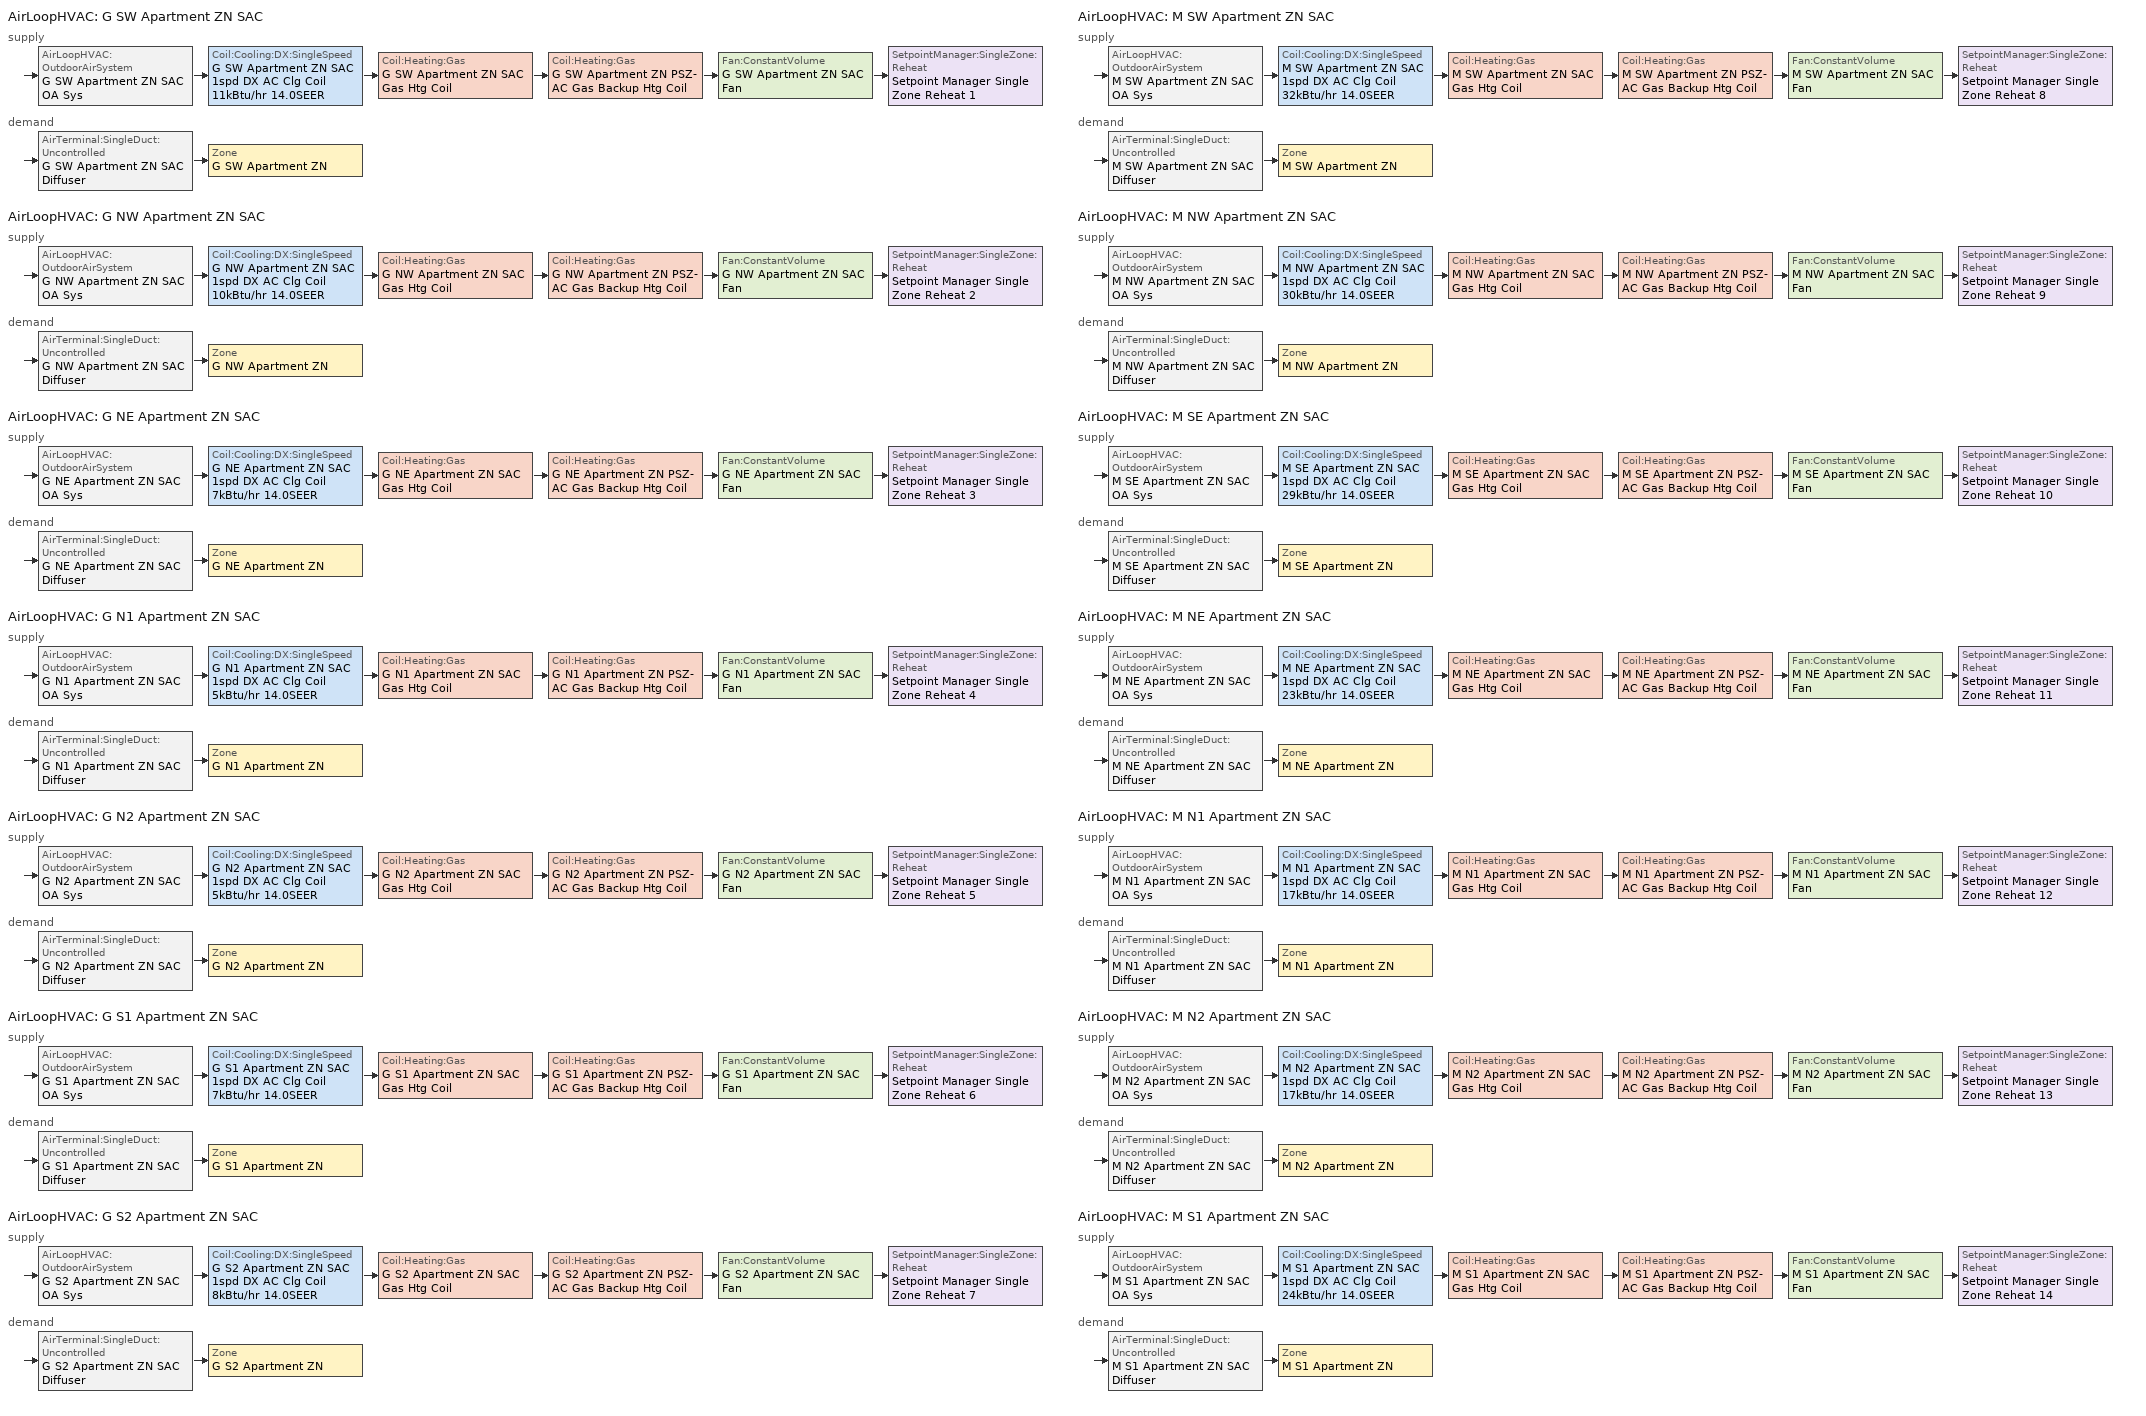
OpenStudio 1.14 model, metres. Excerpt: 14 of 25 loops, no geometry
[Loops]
AirLoopHVAC 'G SW Apartment ZN SAC'
 supply: AirLoopHVAC:OutdoorAirSystem 'G SW Apartment ZN SAC OA Sys' > Coil:Cooling:DX:SingleSpeed 'G SW Apartment ZN SAC 1spd DX AC Clg Coil 11kBtu/hr 14.0SEER' > Coil:Heating:Gas 'G SW Apartment ZN SAC Gas Htg Coil' > Coil:Heating:Gas 'G SW Apartment ZN PSZ-AC Gas Backup Htg Coil' > Fan:ConstantVolume 'G SW Apartment ZN SAC Fan' > SetpointManager:SingleZone:Reheat 'Setpoint Manager Single Zone Reheat 1'
 demand: AirTerminal:SingleDuct:Uncontrolled 'G SW Apartment ZN SAC Diffuser' > Zone 'G SW Apartment ZN'
AirLoopHVAC 'G NW Apartment ZN SAC'
 supply: AirLoopHVAC:OutdoorAirSystem 'G NW Apartment ZN SAC OA Sys' > Coil:Cooling:DX:SingleSpeed 'G NW Apartment ZN SAC 1spd DX AC Clg Coil 10kBtu/hr 14.0SEER' > Coil:Heating:Gas 'G NW Apartment ZN SAC Gas Htg Coil' > Coil:Heating:Gas 'G NW Apartment ZN PSZ-AC Gas Backup Htg Coil' > Fan:ConstantVolume 'G NW Apartment ZN SAC Fan' > SetpointManager:SingleZone:Reheat 'Setpoint Manager Single Zone Reheat 2'
 demand: AirTerminal:SingleDuct:Uncontrolled 'G NW Apartment ZN SAC Diffuser' > Zone 'G NW Apartment ZN'
AirLoopHVAC 'G NE Apartment ZN SAC'
 supply: AirLoopHVAC:OutdoorAirSystem 'G NE Apartment ZN SAC OA Sys' > Coil:Cooling:DX:SingleSpeed 'G NE Apartment ZN SAC 1spd DX AC Clg Coil 7kBtu/hr 14.0SEER' > Coil:Heating:Gas 'G NE Apartment ZN SAC Gas Htg Coil' > Coil:Heating:Gas 'G NE Apartment ZN PSZ-AC Gas Backup Htg Coil' > Fan:ConstantVolume 'G NE Apartment ZN SAC Fan' > SetpointManager:SingleZone:Reheat 'Setpoint Manager Single Zone Reheat 3'
 demand: AirTerminal:SingleDuct:Uncontrolled 'G NE Apartment ZN SAC Diffuser' > Zone 'G NE Apartment ZN'
AirLoopHVAC 'G N1 Apartment ZN SAC'
 supply: AirLoopHVAC:OutdoorAirSystem 'G N1 Apartment ZN SAC OA Sys' > Coil:Cooling:DX:SingleSpeed 'G N1 Apartment ZN SAC 1spd DX AC Clg Coil 5kBtu/hr 14.0SEER' > Coil:Heating:Gas 'G N1 Apartment ZN SAC Gas Htg Coil' > Coil:Heating:Gas 'G N1 Apartment ZN PSZ-AC Gas Backup Htg Coil' > Fan:ConstantVolume 'G N1 Apartment ZN SAC Fan' > SetpointManager:SingleZone:Reheat 'Setpoint Manager Single Zone Reheat 4'
 demand: AirTerminal:SingleDuct:Uncontrolled 'G N1 Apartment ZN SAC Diffuser' > Zone 'G N1 Apartment ZN'
AirLoopHVAC 'G N2 Apartment ZN SAC'
 supply: AirLoopHVAC:OutdoorAirSystem 'G N2 Apartment ZN SAC OA Sys' > Coil:Cooling:DX:SingleSpeed 'G N2 Apartment ZN SAC 1spd DX AC Clg Coil 5kBtu/hr 14.0SEER' > Coil:Heating:Gas 'G N2 Apartment ZN SAC Gas Htg Coil' > Coil:Heating:Gas 'G N2 Apartment ZN PSZ-AC Gas Backup Htg Coil' > Fan:ConstantVolume 'G N2 Apartment ZN SAC Fan' > SetpointManager:SingleZone:Reheat 'Setpoint Manager Single Zone Reheat 5'
 demand: AirTerminal:SingleDuct:Uncontrolled 'G N2 Apartment ZN SAC Diffuser' > Zone 'G N2 Apartment ZN'
AirLoopHVAC 'G S1 Apartment ZN SAC'
 supply: AirLoopHVAC:OutdoorAirSystem 'G S1 Apartment ZN SAC OA Sys' > Coil:Cooling:DX:SingleSpeed 'G S1 Apartment ZN SAC 1spd DX AC Clg Coil 7kBtu/hr 14.0SEER' > Coil:Heating:Gas 'G S1 Apartment ZN SAC Gas Htg Coil' > Coil:Heating:Gas 'G S1 Apartment ZN PSZ-AC Gas Backup Htg Coil' > Fan:ConstantVolume 'G S1 Apartment ZN SAC Fan' > SetpointManager:SingleZone:Reheat 'Setpoint Manager Single Zone Reheat 6'
 demand: AirTerminal:SingleDuct:Uncontrolled 'G S1 Apartment ZN SAC Diffuser' > Zone 'G S1 Apartment ZN'
AirLoopHVAC 'G S2 Apartment ZN SAC'
 supply: AirLoopHVAC:OutdoorAirSystem 'G S2 Apartment ZN SAC OA Sys' > Coil:Cooling:DX:SingleSpeed 'G S2 Apartment ZN SAC 1spd DX AC Clg Coil 8kBtu/hr 14.0SEER' > Coil:Heating:Gas 'G S2 Apartment ZN SAC Gas Htg Coil' > Coil:Heating:Gas 'G S2 Apartment ZN PSZ-AC Gas Backup Htg Coil' > Fan:ConstantVolume 'G S2 Apartment ZN SAC Fan' > SetpointManager:SingleZone:Reheat 'Setpoint Manager Single Zone Reheat 7'
 demand: AirTerminal:SingleDuct:Uncontrolled 'G S2 Apartment ZN SAC Diffuser' > Zone 'G S2 Apartment ZN'
AirLoopHVAC 'M SW Apartment ZN SAC'
 supply: AirLoopHVAC:OutdoorAirSystem 'M SW Apartment ZN SAC OA Sys' > Coil:Cooling:DX:SingleSpeed 'M SW Apartment ZN SAC 1spd DX AC Clg Coil 32kBtu/hr 14.0SEER' > Coil:Heating:Gas 'M SW Apartment ZN SAC Gas Htg Coil' > Coil:Heating:Gas 'M SW Apartment ZN PSZ-AC Gas Backup Htg Coil' > Fan:ConstantVolume 'M SW Apartment ZN SAC Fan' > SetpointManager:SingleZone:Reheat 'Setpoint Manager Single Zone Reheat 8'
 demand: AirTerminal:SingleDuct:Uncontrolled 'M SW Apartment ZN SAC Diffuser' > Zone 'M SW Apartment ZN'
AirLoopHVAC 'M NW Apartment ZN SAC'
 supply: AirLoopHVAC:OutdoorAirSystem 'M NW Apartment ZN SAC OA Sys' > Coil:Cooling:DX:SingleSpeed 'M NW Apartment ZN SAC 1spd DX AC Clg Coil 30kBtu/hr 14.0SEER' > Coil:Heating:Gas 'M NW Apartment ZN SAC Gas Htg Coil' > Coil:Heating:Gas 'M NW Apartment ZN PSZ-AC Gas Backup Htg Coil' > Fan:ConstantVolume 'M NW Apartment ZN SAC Fan' > SetpointManager:SingleZone:Reheat 'Setpoint Manager Single Zone Reheat 9'
 demand: AirTerminal:SingleDuct:Uncontrolled 'M NW Apartment ZN SAC Diffuser' > Zone 'M NW Apartment ZN'
AirLoopHVAC 'M SE Apartment ZN SAC'
 supply: AirLoopHVAC:OutdoorAirSystem 'M SE Apartment ZN SAC OA Sys' > Coil:Cooling:DX:SingleSpeed 'M SE Apartment ZN SAC 1spd DX AC Clg Coil 29kBtu/hr 14.0SEER' > Coil:Heating:Gas 'M SE Apartment ZN SAC Gas Htg Coil' > Coil:Heating:Gas 'M SE Apartment ZN PSZ-AC Gas Backup Htg Coil' > Fan:ConstantVolume 'M SE Apartment ZN SAC Fan' > SetpointManager:SingleZone:Reheat 'Setpoint Manager Single Zone Reheat 10'
 demand: AirTerminal:SingleDuct:Uncontrolled 'M SE Apartment ZN SAC Diffuser' > Zone 'M SE Apartment ZN'
AirLoopHVAC 'M NE Apartment ZN SAC'
 supply: AirLoopHVAC:OutdoorAirSystem 'M NE Apartment ZN SAC OA Sys' > Coil:Cooling:DX:SingleSpeed 'M NE Apartment ZN SAC 1spd DX AC Clg Coil 23kBtu/hr 14.0SEER' > Coil:Heating:Gas 'M NE Apartment ZN SAC Gas Htg Coil' > Coil:Heating:Gas 'M NE Apartment ZN PSZ-AC Gas Backup Htg Coil' > Fan:ConstantVolume 'M NE Apartment ZN SAC Fan' > SetpointManager:SingleZone:Reheat 'Setpoint Manager Single Zone Reheat 11'
 demand: AirTerminal:SingleDuct:Uncontrolled 'M NE Apartment ZN SAC Diffuser' > Zone 'M NE Apartment ZN'
AirLoopHVAC 'M N1 Apartment ZN SAC'
 supply: AirLoopHVAC:OutdoorAirSystem 'M N1 Apartment ZN SAC OA Sys' > Coil:Cooling:DX:SingleSpeed 'M N1 Apartment ZN SAC 1spd DX AC Clg Coil 17kBtu/hr 14.0SEER' > Coil:Heating:Gas 'M N1 Apartment ZN SAC Gas Htg Coil' > Coil:Heating:Gas 'M N1 Apartment ZN PSZ-AC Gas Backup Htg Coil' > Fan:ConstantVolume 'M N1 Apartment ZN SAC Fan' > SetpointManager:SingleZone:Reheat 'Setpoint Manager Single Zone Reheat 12'
 demand: AirTerminal:SingleDuct:Uncontrolled 'M N1 Apartment ZN SAC Diffuser' > Zone 'M N1 Apartment ZN'
AirLoopHVAC 'M N2 Apartment ZN SAC'
 supply: AirLoopHVAC:OutdoorAirSystem 'M N2 Apartment ZN SAC OA Sys' > Coil:Cooling:DX:SingleSpeed 'M N2 Apartment ZN SAC 1spd DX AC Clg Coil 17kBtu/hr 14.0SEER' > Coil:Heating:Gas 'M N2 Apartment ZN SAC Gas Htg Coil' > Coil:Heating:Gas 'M N2 Apartment ZN PSZ-AC Gas Backup Htg Coil' > Fan:ConstantVolume 'M N2 Apartment ZN SAC Fan' > SetpointManager:SingleZone:Reheat 'Setpoint Manager Single Zone Reheat 13'
 demand: AirTerminal:SingleDuct:Uncontrolled 'M N2 Apartment ZN SAC Diffuser' > Zone 'M N2 Apartment ZN'
AirLoopHVAC 'M S1 Apartment ZN SAC'
 supply: AirLoopHVAC:OutdoorAirSystem 'M S1 Apartment ZN SAC OA Sys' > Coil:Cooling:DX:SingleSpeed 'M S1 Apartment ZN SAC 1spd DX AC Clg Coil 24kBtu/hr 14.0SEER' > Coil:Heating:Gas 'M S1 Apartment ZN SAC Gas Htg Coil' > Coil:Heating:Gas 'M S1 Apartment ZN PSZ-AC Gas Backup Htg Coil' > Fan:ConstantVolume 'M S1 Apartment ZN SAC Fan' > SetpointManager:SingleZone:Reheat 'Setpoint Manager Single Zone Reheat 14'
 demand: AirTerminal:SingleDuct:Uncontrolled 'M S1 Apartment ZN SAC Diffuser' > Zone 'M S1 Apartment ZN'
[Sizing:Zone] Zone Cooling Design Supply Air Temperature Input Method=SupplyAirTemperature; Zone Cooling Design Supply Air Temperature {C}=14; Zone Cooling Design Supply Air Temperature Difference {deltaC}=11.11; Zone Heating Design Supply Air Temperature Input Method=SupplyAirTemperature; Zone Heating Design Supply Air Temperature {C}=50; Zone Heating Design Supply Air Temperature Difference {deltaC}=11.11; Zone Cooling Design Supply Air Humidity Ratio {kg-H2O/kg-air}=0.008; Zone Heating Design Supply Air Humidity Ratio {kg-H2O/kg-air}=0.008; Cooling Design Air Flow Method=DesignDay; Heating Design Air Flow Method=DesignDay; Account for Dedicated Outdoor Air System=No; Dedicated Outdoor Air System Control Strategy=NeutralSupplyAir; Dedicated Outdoor Air Low Setpoint Temperature for Design {C}=autosize; Dedicated Outdoor Air High Setpoint Temperature for Design {C}=autosize
M NE Apartment ZN; G NW Apartment ZN; M S1 Apartment ZN; G S1 Apartment ZN; G N2 Apartment ZN; M SE Apartment ZN; M N2 Apartment ZN; G N1 Apartment ZN; G NE Apartment ZN; G S2 Apartment ZN; M SW Apartment ZN; M N1 Apartment ZN; M NW Apartment ZN; G SW Apartment ZN
[Zone equipment]
M NE Apartment ZN: M NE Apartment ZN SAC Diffuser
G NW Apartment ZN: G NW Apartment ZN SAC Diffuser
M S1 Apartment ZN: M S1 Apartment ZN SAC Diffuser
G S1 Apartment ZN: G S1 Apartment ZN SAC Diffuser
G N2 Apartment ZN: G N2 Apartment ZN SAC Diffuser
M SE Apartment ZN: M SE Apartment ZN SAC Diffuser
M N2 Apartment ZN: M N2 Apartment ZN SAC Diffuser
G N1 Apartment ZN: G N1 Apartment ZN SAC Diffuser
G NE Apartment ZN: G NE Apartment ZN SAC Diffuser
G S2 Apartment ZN: G S2 Apartment ZN SAC Diffuser
M SW Apartment ZN: M SW Apartment ZN SAC Diffuser
M N1 Apartment ZN: M N1 Apartment ZN SAC Diffuser
M NW Apartment ZN: M NW Apartment ZN SAC Diffuser
G SW Apartment ZN: G SW Apartment ZN SAC Diffuser
[AirLoopHVAC] Design Supply Air Flow Rate {m3/s}=AutoSize
Name | Availability Schedule | Availability Manager
G SW Apartment ZN SAC; G NW Apartment ZN SAC; G NE Apartment ZN SAC; G N1 Apartment ZN SAC; G N2 Apartment ZN SAC; G S1 Apartment ZN SAC; G S2 Apartment ZN SAC; M NW Apartment ZN SAC; M SE Apartment ZN SAC; M NE Apartment ZN SAC; M N1 Apartment ZN SAC; M N2 Apartment ZN SAC; M S1 Apartment ZN SAC | Always On Discrete
M SW Apartment ZN SAC | ApartmentMidRise All On | Availability Manager Night Cycle 1
[Sizing:System] Type of Load to Size On=Sensible; Design Outdoor Air Flow Rate {m3/s}=Autosize; Minimum System Air Flow Ratio=1; Preheat Design Temperature {C}=7; Preheat Design Humidity Ratio {kg-H2O/kg-Air}=0.008; Precool Design Temperature {C}=11; Precool Design Humidity Ratio {kg-H2O/kg-Air}=0.008; Central Cooling Design Supply Air Temperature {C}=12; Central Heating Design Supply Air Temperature {C}=50; Sizing Option=NonCoincident; 100% Outdoor Air in Cooling=No; 100% Outdoor Air in Heating=No; Central Cooling Design Supply Air Humidity Ratio {kg-H2O/kg-Air}=0.008; Central Heating Design Supply Air Humidity Ratio {kg-H2O/kg-Air}=0.008; Cooling Design Air Flow Method=DesignDay; Cooling Design Air Flow Rate {m3/s}=0; Heating Design Air Flow Method=DesignDay; Heating Design Air Flow Rate {m3/s}=0; System Outdoor Air Method=ZoneSum; Zone Maximum Outdoor Air Fraction=1; Cooling Supply Air Flow Rate Per Floor Area {m3/s-m2}=0.00996765; Cooling Fraction of Autosized Cooling Supply Air Flow Rate=1; Cooling Supply Air Flow Rate Per Unit Cooling Capacity {m3/s-W}=3.94755e-05; Heating Supply Air Flow Rate Per Floor Area {m3/s-m2}=0.00996765; Heating Fraction of Autosized Heating Supply Air Flow Rate=1; Heating Fraction of Autosized Cooling Supply Air Flow Rate=1; Heating Supply Air Flow Rate Per Unit Heating Capacity {m3/s-W}=3.15882e-05; Cooling Design Capacity Method=CoolingDesignCapacity; Cooling Design Capacity {W}=autosize; Cooling Design Capacity Per Floor Area {W/m2}=234.7; Fraction of Autosized Cooling Design Capacity=1; Heating Design Capacity Method=HeatingDesignCapacity; Heating Design Capacity {W}=autosize; Heating Design Capacity Per Floor Area {W/m2}=157; Fraction of Autosized Heating Design Capacity=1; Central Cooling Capacity Control Method=OnOff
G SW Apartment ZN SAC; G NW Apartment ZN SAC; G NE Apartment ZN SAC; G N1 Apartment ZN SAC; G N2 Apartment ZN SAC; G S1 Apartment ZN SAC; G S2 Apartment ZN SAC; M SW Apartment ZN SAC; M NW Apartment ZN SAC; M SE Apartment ZN SAC; M NE Apartment ZN SAC; M N1 Apartment ZN SAC; M N2 Apartment ZN SAC; M S1 Apartment ZN SAC
[SetpointManager:SingleZone:Reheat] Minimum Supply Air Temperature {C}=13; Maximum Supply Air Temperature {C}=45
Name | Control Zone
Setpoint Manager Single Zone Reheat 1 | G SW Apartment ZN
Setpoint Manager Single Zone Reheat 2 | G NW Apartment ZN
Setpoint Manager Single Zone Reheat 3 | G NE Apartment ZN
Setpoint Manager Single Zone Reheat 4 | G N1 Apartment ZN
Setpoint Manager Single Zone Reheat 5 | G N2 Apartment ZN
Setpoint Manager Single Zone Reheat 6 | G S1 Apartment ZN
Setpoint Manager Single Zone Reheat 7 | G S2 Apartment ZN
Setpoint Manager Single Zone Reheat 8 | M SW Apartment ZN
Setpoint Manager Single Zone Reheat 9 | M NW Apartment ZN
Setpoint Manager Single Zone Reheat 10 | M SE Apartment ZN
Setpoint Manager Single Zone Reheat 11 | M NE Apartment ZN
Setpoint Manager Single Zone Reheat 12 | M N1 Apartment ZN
Setpoint Manager Single Zone Reheat 13 | M N2 Apartment ZN
Setpoint Manager Single Zone Reheat 14 | M S1 Apartment ZN
[Fan:ConstantVolume] Availability Schedule=Always On Discrete; Fan Efficiency=0.55575; Pressure Rise {Pa}=622.722; Maximum Flow Rate {m3/s}=AutoSize; Motor Efficiency=0.855
G SW Apartment ZN SAC Fan; G NW Apartment ZN SAC Fan; G NE Apartment ZN SAC Fan; G N1 Apartment ZN SAC Fan; G N2 Apartment ZN SAC Fan; G S1 Apartment ZN SAC Fan; G S2 Apartment ZN SAC Fan; M SW Apartment ZN SAC Fan; M NW Apartment ZN SAC Fan; M SE Apartment ZN SAC Fan; M NE Apartment ZN SAC Fan; M N1 Apartment ZN SAC Fan; M N2 Apartment ZN SAC Fan; M S1 Apartment ZN SAC Fan
[Coil:Heating:Gas] Availability Schedule=Always On Discrete; Gas Burner Efficiency=0.8; Nominal Capacity {W}=AutoSize; Parasitic Electric Load {W}=0; Parasitic Gas Load {W}=0
Name | Part Load Fraction Correlation Curve
G SW Apartment ZN SAC Gas Htg Coil | Curve Cubic 1
G SW Apartment ZN PSZ-AC Gas Backup Htg Coil; G NW Apartment ZN PSZ-AC Gas Backup Htg Coil; G NE Apartment ZN PSZ-AC Gas Backup Htg Coil; G N1 Apartment ZN PSZ-AC Gas Backup Htg Coil; G N2 Apartment ZN PSZ-AC Gas Backup Htg Coil; G S1 Apartment ZN PSZ-AC Gas Backup Htg Coil; G S2 Apartment ZN PSZ-AC Gas Backup Htg Coil; M SW Apartment ZN PSZ-AC Gas Backup Htg Coil; M NW Apartment ZN PSZ-AC Gas Backup Htg Coil; M SE Apartment ZN PSZ-AC Gas Backup Htg Coil; M NE Apartment ZN PSZ-AC Gas Backup Htg Coil; M N1 Apartment ZN PSZ-AC Gas Backup Htg Coil; M N2 Apartment ZN PSZ-AC Gas Backup Htg Coil; M S1 Apartment ZN PSZ-AC Gas Backup Htg Coil
G NW Apartment ZN SAC Gas Htg Coil | Curve Cubic 2
G NE Apartment ZN SAC Gas Htg Coil | Curve Cubic 3
G N1 Apartment ZN SAC Gas Htg Coil | Curve Cubic 4
G N2 Apartment ZN SAC Gas Htg Coil | Curve Cubic 5
G S1 Apartment ZN SAC Gas Htg Coil | Curve Cubic 6
G S2 Apartment ZN SAC Gas Htg Coil | Curve Cubic 7
M SW Apartment ZN SAC Gas Htg Coil | Curve Cubic 8
M NW Apartment ZN SAC Gas Htg Coil | Curve Cubic 9
M SE Apartment ZN SAC Gas Htg Coil | Curve Cubic 10
M NE Apartment ZN SAC Gas Htg Coil | Curve Cubic 11
M N1 Apartment ZN SAC Gas Htg Coil | Curve Cubic 12
M N2 Apartment ZN SAC Gas Htg Coil | Curve Cubic 13
M S1 Apartment ZN SAC Gas Htg Coil | Curve Cubic 14
[Coil:Cooling:DX:SingleSpeed] Availability Schedule=Always On Discrete; Rated Total Cooling Capacity {W}=autosize; Rated Sensible Heat Ratio=autosize; Rated COP {W/W}=4.11713; Rated Air Flow Rate {m3/s}=autosize; Rated Evaporator Fan Power Per Volume Flow Rate {W/(m3/s)}=773.3; Condenser Type=AirCooled; Evaporative Condenser Effectiveness=0; Evaporative Condenser Air Flow Rate {m3/s}=Autosize; Evaporative Condenser Pump Rated Power Consumption {W}=Autosize; Crankcase Heater Capacity {W}=0; Maximum Outdoor Dry-Bulb Temperature for Crankcase Heater Operation {C}=0; Basin Heater Capacity {W/K}=0; Basin Heater Setpoint Temperature {C}=10
Name | Total Cooling Capacity Function of Temperature Curve | Total Cooling Capacity Function of Flow Fraction Curve | Energy Input Ratio Function of Temperature Curve | Energy Input Ratio Function of Flow Fraction Curve | Part Load Fraction Correlation Curve
G SW Apartment ZN SAC 1spd DX AC Clg Coil 11kBtu/hr 14.0SEER | PSZ-AC_Unitary_PackagecoolCapFT 6 | PSZ-AC_Unitary_PackagecoolFFF 6 | PSZ-AC DX Unitary Package EIRFT 6 | PSZ-AC_Unitary_PackagecoolEIRFFF 6 | PSZ-AC_Unitary_PackagecoolPLR 6
G NW Apartment ZN SAC 1spd DX AC Clg Coil 10kBtu/hr 14.0SEER | PSZ-AC_Unitary_PackagecoolCapFT 3 | PSZ-AC_Unitary_PackagecoolFFF 3 | PSZ-AC DX Unitary Package EIRFT 3 | PSZ-AC_Unitary_PackagecoolEIRFFF 3 | PSZ-AC_Unitary_PackagecoolPLR 3
G NE Apartment ZN SAC 1spd DX AC Clg Coil 7kBtu/hr 14.0SEER | PSZ-AC_Unitary_PackagecoolCapFT 2 | PSZ-AC_Unitary_PackagecoolFFF 2 | PSZ-AC DX Unitary Package EIRFT 2 | PSZ-AC_Unitary_PackagecoolEIRFFF 2 | PSZ-AC_Unitary_PackagecoolPLR 2
G N1 Apartment ZN SAC 1spd DX AC Clg Coil 5kBtu/hr 14.0SEER | PSZ-AC_Unitary_PackagecoolCapFT | PSZ-AC_Unitary_PackagecoolFFF | PSZ-AC DX Unitary Package EIRFT | PSZ-AC_Unitary_PackagecoolEIRFFF | PSZ-AC_Unitary_PackagecoolPLR
G N2 Apartment ZN SAC 1spd DX AC Clg Coil 5kBtu/hr 14.0SEER | PSZ-AC_Unitary_PackagecoolCapFT 1 | PSZ-AC_Unitary_PackagecoolFFF 1 | PSZ-AC DX Unitary Package EIRFT 1 | PSZ-AC_Unitary_PackagecoolEIRFFF 1 | PSZ-AC_Unitary_PackagecoolPLR 1
G S1 Apartment ZN SAC 1spd DX AC Clg Coil 7kBtu/hr 14.0SEER | PSZ-AC_Unitary_PackagecoolCapFT 4 | PSZ-AC_Unitary_PackagecoolFFF 4 | PSZ-AC DX Unitary Package EIRFT 4 | PSZ-AC_Unitary_PackagecoolEIRFFF 4 | PSZ-AC_Unitary_PackagecoolPLR 4
G S2 Apartment ZN SAC 1spd DX AC Clg Coil 8kBtu/hr 14.0SEER | PSZ-AC_Unitary_PackagecoolCapFT 5 | PSZ-AC_Unitary_PackagecoolFFF 5 | PSZ-AC DX Unitary Package EIRFT 5 | PSZ-AC_Unitary_PackagecoolEIRFFF 5 | PSZ-AC_Unitary_PackagecoolPLR 5
M SW Apartment ZN SAC 1spd DX AC Clg Coil 32kBtu/hr 14.0SEER | PSZ-AC_Unitary_PackagecoolCapFT 14 | PSZ-AC_Unitary_PackagecoolFFF 14 | PSZ-AC DX Unitary Package EIRFT 14 | PSZ-AC_Unitary_PackagecoolEIRFFF 14 | PSZ-AC_Unitary_PackagecoolPLR 14
M NW Apartment ZN SAC 1spd DX AC Clg Coil 30kBtu/hr 14.0SEER | PSZ-AC_Unitary_PackagecoolCapFT 10 | PSZ-AC_Unitary_PackagecoolFFF 10 | PSZ-AC DX Unitary Package EIRFT 10 | PSZ-AC_Unitary_PackagecoolEIRFFF 10 | PSZ-AC_Unitary_PackagecoolPLR 10
M SE Apartment ZN SAC 1spd DX AC Clg Coil 29kBtu/hr 14.0SEER | PSZ-AC_Unitary_PackagecoolCapFT 13 | PSZ-AC_Unitary_PackagecoolFFF 13 | PSZ-AC DX Unitary Package EIRFT 13 | PSZ-AC_Unitary_PackagecoolEIRFFF 13 | PSZ-AC_Unitary_PackagecoolPLR 13
M NE Apartment ZN SAC 1spd DX AC Clg Coil 23kBtu/hr 14.0SEER | PSZ-AC_Unitary_PackagecoolCapFT 9 | PSZ-AC_Unitary_PackagecoolFFF 9 | PSZ-AC DX Unitary Package EIRFT 9 | PSZ-AC_Unitary_PackagecoolEIRFFF 9 | PSZ-AC_Unitary_PackagecoolPLR 9
M N1 Apartment ZN SAC 1spd DX AC Clg Coil 17kBtu/hr 14.0SEER | PSZ-AC_Unitary_PackagecoolCapFT 7 | PSZ-AC_Unitary_PackagecoolFFF 7 | PSZ-AC DX Unitary Package EIRFT 7 | PSZ-AC_Unitary_PackagecoolEIRFFF 7 | PSZ-AC_Unitary_PackagecoolPLR 7
M N2 Apartment ZN SAC 1spd DX AC Clg Coil 17kBtu/hr 14.0SEER | PSZ-AC_Unitary_PackagecoolCapFT 8 | PSZ-AC_Unitary_PackagecoolFFF 8 | PSZ-AC DX Unitary Package EIRFT 8 | PSZ-AC_Unitary_PackagecoolEIRFFF 8 | PSZ-AC_Unitary_PackagecoolPLR 8
M S1 Apartment ZN SAC 1spd DX AC Clg Coil 24kBtu/hr 14.0SEER | PSZ-AC_Unitary_PackagecoolCapFT 11 | PSZ-AC_Unitary_PackagecoolFFF 11 | PSZ-AC DX Unitary Package EIRFT 11 | PSZ-AC_Unitary_PackagecoolEIRFFF 11 | PSZ-AC_Unitary_PackagecoolPLR 11
[Controller:OutdoorAir] Minimum Outdoor Air Flow Rate {m3/s}=Autosize; Maximum Outdoor Air Flow Rate {m3/s}=Autosize; Economizer Control Type=NoEconomizer; Economizer Control Action Type=ModulateFlow; Economizer Maximum Limit Dry-Bulb Temperature {C}=28; Economizer Maximum Limit Enthalpy {J/kg}=64000; Economizer Minimum Limit Dry-Bulb Temperature {C}=-100; Lockout Type=NoLockout; Minimum Limit Type=FixedMinimum; Minimum Outdoor Air Schedule=ApartmentMidRise COMPACT HVAC-ALWAYS 1; High Humidity Control=No; Heat Recovery Bypass Control Type=BypassWhenOAFlowGreaterThanMinimum
Name | Maximum Fraction of Outdoor Air Schedule | Controller Mechanical Ventilation
G SW Apartment ZN SAC OA Sys Controller | GSWApartmentZNSACmaxOASch | Controller Mechanical Ventilation 1
G NW Apartment ZN SAC OA Sys Controller | GNWApartmentZNSACmaxOASch | Controller Mechanical Ventilation 2
G NE Apartment ZN SAC OA Sys Controller | GNEApartmentZNSACmaxOASch | Controller Mechanical Ventilation 3
G N1 Apartment ZN SAC OA Sys Controller | GN1ApartmentZNSACmaxOASch | Controller Mechanical Ventilation 4
G N2 Apartment ZN SAC OA Sys Controller | GN2ApartmentZNSACmaxOASch | Controller Mechanical Ventilation 5
G S1 Apartment ZN SAC OA Sys Controller | GS1ApartmentZNSACmaxOASch | Controller Mechanical Ventilation 6
G S2 Apartment ZN SAC OA Sys Controller | GS2ApartmentZNSACmaxOASch | Controller Mechanical Ventilation 7
M SW Apartment ZN SAC OA Sys Controller | MSWApartmentZNSACmaxOASch | Controller Mechanical Ventilation 8
M NW Apartment ZN SAC OA Sys Controller | MNWApartmentZNSACmaxOASch | Controller Mechanical Ventilation 9
M SE Apartment ZN SAC OA Sys Controller | MSEApartmentZNSACmaxOASch | Controller Mechanical Ventilation 10
M NE Apartment ZN SAC OA Sys Controller | MNEApartmentZNSACmaxOASch | Controller Mechanical Ventilation 11
M N1 Apartment ZN SAC OA Sys Controller | MN1ApartmentZNSACmaxOASch | Controller Mechanical Ventilation 12
M N2 Apartment ZN SAC OA Sys Controller | MN2ApartmentZNSACmaxOASch | Controller Mechanical Ventilation 13
M S1 Apartment ZN SAC OA Sys Controller | MS1ApartmentZNSACmaxOASch | Controller Mechanical Ventilation 14
[Controller:MechanicalVentilation] Availability Schedule=Always On Discrete; System Outdoor Air Method=ZoneSum
Controller Mechanical Ventilation 1; Controller Mechanical Ventilation 2; Controller Mechanical Ventilation 3; Controller Mechanical Ventilation 4; Controller Mechanical Ventilation 5; Controller Mechanical Ventilation 6; Controller Mechanical Ventilation 7; Controller Mechanical Ventilation 8; Controller Mechanical Ventilation 9; Controller Mechanical Ventilation 10; Controller Mechanical Ventilation 11; Controller Mechanical Ventilation 12; Controller Mechanical Ventilation 13; Controller Mechanical Ventilation 14
[AirLoopHVAC:OutdoorAirSystem]
Name | Controller
G SW Apartment ZN SAC OA Sys | G SW Apartment ZN SAC OA Sys Controller
G NW Apartment ZN SAC OA Sys | G NW Apartment ZN SAC OA Sys Controller
G NE Apartment ZN SAC OA Sys | G NE Apartment ZN SAC OA Sys Controller
G N1 Apartment ZN SAC OA Sys | G N1 Apartment ZN SAC OA Sys Controller
G N2 Apartment ZN SAC OA Sys | G N2 Apartment ZN SAC OA Sys Controller
G S1 Apartment ZN SAC OA Sys | G S1 Apartment ZN SAC OA Sys Controller
G S2 Apartment ZN SAC OA Sys | G S2 Apartment ZN SAC OA Sys Controller
M SW Apartment ZN SAC OA Sys | M SW Apartment ZN SAC OA Sys Controller
M NW Apartment ZN SAC OA Sys | M NW Apartment ZN SAC OA Sys Controller
M SE Apartment ZN SAC OA Sys | M SE Apartment ZN SAC OA Sys Controller
M NE Apartment ZN SAC OA Sys | M NE Apartment ZN SAC OA Sys Controller
M N1 Apartment ZN SAC OA Sys | M N1 Apartment ZN SAC OA Sys Controller
M N2 Apartment ZN SAC OA Sys | M N2 Apartment ZN SAC OA Sys Controller
M S1 Apartment ZN SAC OA Sys | M S1 Apartment ZN SAC OA Sys Controller
[AirTerminal:SingleDuct:Uncontrolled] Availability Schedule=Always On Discrete; Maximum Air Flow Rate {m3/s}=AutoSize
G SW Apartment ZN SAC Diffuser; G NW Apartment ZN SAC Diffuser; G NE Apartment ZN SAC Diffuser; G N1 Apartment ZN SAC Diffuser; G N2 Apartment ZN SAC Diffuser; G S1 Apartment ZN SAC Diffuser; G S2 Apartment ZN SAC Diffuser; M SW Apartment ZN SAC Diffuser; M NW Apartment ZN SAC Diffuser; M SE Apartment ZN SAC Diffuser; M NE Apartment ZN SAC Diffuser; M N1 Apartment ZN SAC Diffuser; M N2 Apartment ZN SAC Diffuser; M S1 Apartment ZN SAC Diffuser
[HeatExchanger:AirToAir:SensibleAndLatent] Availability Schedule=Always On Discrete; Nominal Supply Air Flow Rate {m3/s}=autosize; Sensible Effectiveness at 100% Heating Air Flow=0.7; Latent Effectiveness at 100% Heating Air Flow=0.6; Sensible Effectiveness at 75% Heating Air Flow=0.7; Latent Effectiveness at 75% Heating Air Flow=0.6; Sensible Effectiveness at 100% Cooling Air Flow=0.75; Latent Effectiveness at 100% Cooling Air Flow=0.6; Sensible Effectiveness at 75% Cooling Air Flow=0.75; Latent Effectiveness at 75% Cooling Air Flow=0.6; Supply Air Outlet Temperature Control=No; Heat Exchanger Type=Rotary; Frost Control Type=ExhaustOnly; Threshold Temperature {C}=-23.3; Initial Defrost Time Fraction=0.167; Rate of Defrost Time Fraction Increase {1/K}=1.44; Economizer Lockout=Yes
Name | Nominal Electric Power {W}
M S1 Apartment ZN SAC ERV; M S2 Apartment ZN SAC ERV; M SE Apartment ZN SAC ERV; M SW Apartment ZN SAC ERV | 87.5251
T N1 Apartment ZN SAC ERV; T N2 Apartment ZN SAC ERV; T NE Apartment ZN SAC ERV; T S1 Apartment ZN SAC ERV; T S2 Apartment ZN SAC ERV | 68.7626
[SetpointManager:OutdoorAirPretreat] Minimum Setpoint Temperature {C}=-99; Maximum Setpoint Temperature {C}=99; Minimum Setpoint Humidity Ratio {kgWater/kgDryAir}=1e-005; Maximum Setpoint Humidity Ratio {kgWater/kgDryAir}=1
Setpoint Manager Outdoor Air Pretreat 1; Setpoint Manager Outdoor Air Pretreat 2; Setpoint Manager Outdoor Air Pretreat 3; Setpoint Manager Outdoor Air Pretreat 4; Setpoint Manager Outdoor Air Pretreat 5; Setpoint Manager Outdoor Air Pretreat 6; Setpoint Manager Outdoor Air Pretreat 7; Setpoint Manager Outdoor Air Pretreat 8; Setpoint Manager Outdoor Air Pretreat 9; Setpoint Manager Outdoor Air Pretreat 10; Setpoint Manager Outdoor Air Pretreat 11; Setpoint Manager Outdoor Air Pretreat 12; Setpoint Manager Outdoor Air Pretreat 13; Setpoint Manager Outdoor Air Pretreat 14; Setpoint Manager Outdoor Air Pretreat 15; Setpoint Manager Outdoor Air Pretreat 16; Setpoint Manager Outdoor Air Pretreat 17; Setpoint Manager Outdoor Air Pretreat 18; Setpoint Manager Outdoor Air Pretreat 19; Setpoint Manager Outdoor Air Pretreat 20
[EnergyManagementSystem:Sensor]
Name | Output Variable or Output Meter Index Key | Output Variable or Output Meter
OATF; OATF_1; OATF_2; OATF_3; OATF_4; OATF_5; OATF_6; OATF_7; OATF_8; OATF_9; OATF_10; OATF_11; OATF_12; OATF_13; OATF_14; OATF_15; OATF_16; OATF_17; OATF_18; OATF_19; OATF_20; OATF_21; OATF_22; OATF_23 | Environment | Site Outdoor Air Drybulb Temperature
OAWBC; OAWBC_1; OAWBC_2; OAWBC_3; OAWBC_4; OAWBC_5; OAWBC_6; OAWBC_7; OAWBC_8; OAWBC_9; OAWBC_10; OAWBC_11; OAWBC_12; OAWBC_13; OAWBC_14; OAWBC_15; OAWBC_16; OAWBC_17; OAWBC_18; OAWBC_19; OAWBC_20; OAWBC_21; OAWBC_22; OAWBC_23 | Environment | Site Outdoor Air Wetbulb Temperature
GN1ApartmentZNSACOASch; GN2ApartmentZNSACOASch; GNEApartmentZNSACOASch; GNWApartmentZNSACOASch; GS1ApartmentZNSACOASch; GS2ApartmentZNSACOASch; GSWApartmentZNSACOASch; MN1ApartmentZNSACOASch; MN2ApartmentZNSACOASch; MNEApartmentZNSACOASch; MNWApartmentZNSACOASch; MS1ApartmentZNSACOASch; MS2ApartmentZNSACOASch; MSEApartmentZNSACOASch; MSWApartmentZNSACOASch; OfficeZNSACOASch; TN1ApartmentZNSACOASch; TN2ApartmentZNSACOASch; TNEApartmentZNSACOASch; TNWApartmentZNSACOASch; TS1ApartmentZNSACOASch; TS2ApartmentZNSACOASch; TSEApartmentZNSACOASch; TSWApartmentZNSACOASch | ApartmentMidRise COMPACT HVAC-ALWAYS 1 | Schedule Value
GN1ApartmentZNSACOAFlowMass | Node 69 | System Node Mass Flow Rate
GN1ApartmentZNSACDATRqd | Node 65 | System Node Setpoint Temperature
GN2ApartmentZNSACOAFlowMass | Node 81 | System Node Mass Flow Rate
GN2ApartmentZNSACDATRqd | Node 77 | System Node Setpoint Temperature
GNEApartmentZNSACOAFlowMass | Node 57 | System Node Mass Flow Rate
GNEApartmentZNSACDATRqd | Node 53 | System Node Setpoint Temperature
GNWApartmentZNSACOAFlowMass | Node 45 | System Node Mass Flow Rate
GNWApartmentZNSACDATRqd | Node 41 | System Node Setpoint Temperature
GS1ApartmentZNSACOAFlowMass | Node 93 | System Node Mass Flow Rate
GS1ApartmentZNSACDATRqd | Node 89 | System Node Setpoint Temperature
GS2ApartmentZNSACOAFlowMass | Node 105 | System Node Mass Flow Rate
GS2ApartmentZNSACDATRqd | Node 101 | System Node Setpoint Temperature
GSWApartmentZNSACOAFlowMass | Node 33 | System Node Mass Flow Rate
GSWApartmentZNSACDATRqd | Node 29 | System Node Setpoint Temperature
MN1ApartmentZNSACOAFlowMass | Node 165 | System Node Mass Flow Rate
MN1ApartmentZNSACDATRqd | Node 161 | System Node Setpoint Temperature
MN2ApartmentZNSACOAFlowMass | Node 177 | System Node Mass Flow Rate
MN2ApartmentZNSACDATRqd | Node 173 | System Node Setpoint Temperature
MNEApartmentZNSACOAFlowMass | Node 153 | System Node Mass Flow Rate
MNEApartmentZNSACDATRqd | Node 149 | System Node Setpoint Temperature
MNWApartmentZNSACOAFlowMass | Node 129 | System Node Mass Flow Rate
MNWApartmentZNSACDATRqd | Node 125 | System Node Setpoint Temperature
MS1ApartmentZNSACOAFlowMass | Node 189 | System Node Mass Flow Rate
MS1ApartmentZNSACDATRqd | Node 185 | System Node Setpoint Temperature
MS2ApartmentZNSACOAFlowMass | Node 201 | System Node Mass Flow Rate
MSEApartmentZNSACOAFlowMass | Node 141 | System Node Mass Flow Rate
MSEApartmentZNSACDATRqd | Node 137 | System Node Setpoint Temperature
MSWApartmentZNSACOAFlowMass | Node 117 | System Node Mass Flow Rate
MSWApartmentZNSACDATRqd | Node 113 | System Node Setpoint Temperature
OfficeZNSACOAFlowMass | Node 309 | System Node Mass Flow Rate
TN1ApartmentZNSACOAFlowMass | Node 261 | System Node Mass Flow Rate
TN2ApartmentZNSACOAFlowMass | Node 273 | System Node Mass Flow Rate
TNEApartmentZNSACOAFlowMass | Node 249 | System Node Mass Flow Rate
TNWApartmentZNSACOAFlowMass | Node 225 | System Node Mass Flow Rate
TS1ApartmentZNSACOAFlowMass | Node 285 | System Node Mass Flow Rate
TS2ApartmentZNSACOAFlowMass | Node 297 | System Node Mass Flow Rate
TSEApartmentZNSACOAFlowMass | Node 237 | System Node Mass Flow Rate
TSWApartmentZNSACOAFlowMass | Node 213 | System Node Mass Flow Rate
[EnergyManagementSystem:InternalVariable] Internal Data Type=Outdoor Air Controller Minimum Mass Flow Rate
Name | Internal Data Index Key
GN1ApartmentZNSACOADesignMass | G N1 Apartment ZN SAC OA Sys Controller
GN2ApartmentZNSACOADesignMass | G N2 Apartment ZN SAC OA Sys Controller
GNEApartmentZNSACOADesignMass | G NE Apartment ZN SAC OA Sys Controller
GNWApartmentZNSACOADesignMass | G NW Apartment ZN SAC OA Sys Controller
GS1ApartmentZNSACOADesignMass | G S1 Apartment ZN SAC OA Sys Controller
GS2ApartmentZNSACOADesignMass | G S2 Apartment ZN SAC OA Sys Controller
GSWApartmentZNSACOADesignMass | G SW Apartment ZN SAC OA Sys Controller
MN1ApartmentZNSACOADesignMass | M N1 Apartment ZN SAC OA Sys Controller
MN2ApartmentZNSACOADesignMass | M N2 Apartment ZN SAC OA Sys Controller
MNEApartmentZNSACOADesignMass | M NE Apartment ZN SAC OA Sys Controller
MNWApartmentZNSACOADesignMass | M NW Apartment ZN SAC OA Sys Controller
MS1ApartmentZNSACOADesignMass | M S1 Apartment ZN SAC OA Sys Controller
MSEApartmentZNSACOADesignMass | M SE Apartment ZN SAC OA Sys Controller
MSWApartmentZNSACOADesignMass | M SW Apartment ZN SAC OA Sys Controller
[EnergyManagementSystem:Program]
GN1ApartmentZNSACSetNumberofStages: SET GN1ApartmentZNSACNumberofStages = 1
GN1ApartmentZNSACEconomizerCTRLProg: SET GN1ApartmentZNSACTimestepEconEff = 0.7; SET MaxE = 0.7; SET GN1ApartmentZNSACDATRqd = (GN1ApartmentZNSACDATRqd*1.8)+32; SET OATF = (OATF*1.8)+32; SET OAwbF = (OAWBC*1.8)+32; IF GN1ApartmentZNSACOAFlowMass > (GN1ApartmentZNSACOADesignMass*GN1ApartmentZNSACOASch); SET EconoActive = 1; ELSE; SET EconoActive = 0; ENDIF; SET dTNeeded = 75-GN1ApartmentZNSACDATRqd; SET CoolDesdT = ((98*0.15)+(75*(1-0.15)))-55; SET CoolLoad = dTNeeded/ CoolDesdT; IF CoolLoad > 1; SET CoolLoad = 1; ELSEIF CoolLoad < 0; SET CoolLoad = 0; ENDIF; IF EconoActive == 1; SET Stage = GN1ApartmentZNSACNumberofStages; IF Stage == 2; IF CoolLoad < 0.6; SET GN1ApartmentZNSACTimestepEconEff = MaxE; ELSE; SET ECOEff = 0-2.18919863612305; SET ECOEff = ECOEff+(0-0.674461284910428*CoolLoad); SET ECOEff = ECOEff+(0.000459106275872404*(OATF^2)); SET ECOEff = ECOEff+(0-0.00000484778537945252*(OATF^3)); SET ECOEff = ECOEff+(0.182915713033586*OAwbF); SET ECOEff = ECOEff+(0-0.00382838660261133*(OAwbF^2)); SET ECOEff = ECOEff+(0.0000255567460240583*(OAwbF^3)); SET GN1ApartmentZNSACTimestepEconEff = ECOEff; ENDIF; ELSE; SET ECOEff = 2.36337942464462; SET ECOEff = ECOEff+(0-0.409939515512619*CoolLoad); SET ECOEff = ECOEff+(0-0.0565205596792225*OAwbF); SET ECOEff = ECOEff+(0-0.0000632612294169389*(OATF^2)); SET GN1ApartmentZNSACTimestepEconEff = ECOEff+(0.000571724868775081*(OAwbF^2)); ENDIF; IF GN1ApartmentZNSACTimestepEconEff > MaxE; SET GN1ApartmentZNSACTimestepEconEff = MaxE; ELSEIF GN1ApartmentZNSACTimestepEconEff < (GN1ApartmentZNSACOADesignMass*GN1ApartmentZNSACOASch); SET GN1ApartmentZNSACTimestepEconEff = (GN1ApartmentZNSACOADesignMass*GN1ApartmentZNSACOASch); ENDIF; ENDIF
GN2ApartmentZNSACSetNumberofStages: SET GN2ApartmentZNSACNumberofStages = 1
GN2ApartmentZNSACEconomizerCTRLProg: SET GN2ApartmentZNSACTimestepEconEff = 0.7; SET MaxE = 0.7; SET GN2ApartmentZNSACDATRqd = (GN2ApartmentZNSACDATRqd*1.8)+32; SET OATF = (OATF_1*1.8)+32; SET OAwbF = (OAWBC_1*1.8)+32; IF GN2ApartmentZNSACOAFlowMass > (GN2ApartmentZNSACOADesignMass*GN2ApartmentZNSACOASch); SET EconoActive = 1; ELSE; SET EconoActive = 0; ENDIF; SET dTNeeded = 75-GN2ApartmentZNSACDATRqd; SET CoolDesdT = ((98*0.15)+(75*(1-0.15)))-55; SET CoolLoad = dTNeeded/ CoolDesdT; IF CoolLoad > 1; SET CoolLoad = 1; ELSEIF CoolLoad < 0; SET CoolLoad = 0; ENDIF; IF EconoActive == 1; SET Stage = GN2ApartmentZNSACNumberofStages; IF Stage == 2; IF CoolLoad < 0.6; SET GN2ApartmentZNSACTimestepEconEff = MaxE; ELSE; SET ECOEff = 0-2.18919863612305; SET ECOEff = ECOEff+(0-0.674461284910428*CoolLoad); SET ECOEff = ECOEff+(0.000459106275872404*(OATF^2)); SET ECOEff = ECOEff+(0-0.00000484778537945252*(OATF^3)); SET ECOEff = ECOEff+(0.182915713033586*OAwbF); SET ECOEff = ECOEff+(0-0.00382838660261133*(OAwbF^2)); SET ECOEff = ECOEff+(0.0000255567460240583*(OAwbF^3)); SET GN2ApartmentZNSACTimestepEconEff = ECOEff; ENDIF; ELSE; SET ECOEff = 2.36337942464462; SET ECOEff = ECOEff+(0-0.409939515512619*CoolLoad); SET ECOEff = ECOEff+(0-0.0565205596792225*OAwbF); SET ECOEff = ECOEff+(0-0.0000632612294169389*(OATF^2)); SET GN2ApartmentZNSACTimestepEconEff = ECOEff+(0.000571724868775081*(OAwbF^2)); ENDIF; IF GN2ApartmentZNSACTimestepEconEff > MaxE; SET GN2ApartmentZNSACTimestepEconEff = MaxE; ELSEIF GN2ApartmentZNSACTimestepEconEff < (GN2ApartmentZNSACOADesignMass*GN2ApartmentZNSACOASch); SET GN2ApartmentZNSACTimestepEconEff = (GN2ApartmentZNSACOADesignMass*GN2ApartmentZNSACOASch); ENDIF; ENDIF
GNEApartmentZNSACSetNumberofStages: SET GNEApartmentZNSACNumberofStages = 1
[AvailabilityManager:NightCycle]
Availability Manager Night Cycle 1: Control Type=CycleOnAny; Thermostat Tolerance {deltaC}=1; Cycling Run Time {s}=3600
[Schedule:Ruleset]
ApartmentMidRise All On: Default Day Schedule=ApartmentMidRise All On Default; Summer Design Day Schedule=ApartmentMidRise All On Summer Design Day; Winter Design Day Schedule=ApartmentMidRise All On Winter Design Day
ApartmentMidRise COMPACT HVAC-ALWAYS 1: Default Day Schedule=ApartmentMidRise COMPACT HVAC-ALWAYS 1 Default; Summer Design Day Schedule=ApartmentMidRise COMPACT HVAC-ALWAYS 1 Summer Design Day; Winter Design Day Schedule=ApartmentMidRise COMPACT HVAC-ALWAYS 1 Winter Design Day
GN1ApartmentZNSACmaxOASch: Default Day Schedule=GN1ApartmentZNSACmaxOASchDefault
GN2ApartmentZNSACmaxOASch: Default Day Schedule=GN2ApartmentZNSACmaxOASchDefault
GNEApartmentZNSACmaxOASch: Default Day Schedule=GNEApartmentZNSACmaxOASchDefault
GNWApartmentZNSACmaxOASch: Default Day Schedule=GNWApartmentZNSACmaxOASchDefault
GS1ApartmentZNSACmaxOASch: Default Day Schedule=GS1ApartmentZNSACmaxOASchDefault
GS2ApartmentZNSACmaxOASch: Default Day Schedule=GS2ApartmentZNSACmaxOASchDefault
GSWApartmentZNSACmaxOASch: Default Day Schedule=GSWApartmentZNSACmaxOASchDefault
MN1ApartmentZNSACmaxOASch: Default Day Schedule=MN1ApartmentZNSACmaxOASchDefault
MN2ApartmentZNSACmaxOASch: Default Day Schedule=MN2ApartmentZNSACmaxOASchDefault
MNEApartmentZNSACmaxOASch: Default Day Schedule=MNEApartmentZNSACmaxOASchDefault
MNWApartmentZNSACmaxOASch: Default Day Schedule=MNWApartmentZNSACmaxOASchDefault
MS1ApartmentZNSACmaxOASch: Default Day Schedule=MS1ApartmentZNSACmaxOASchDefault
MSEApartmentZNSACmaxOASch: Default Day Schedule=MSEApartmentZNSACmaxOASchDefault
MSWApartmentZNSACmaxOASch: Default Day Schedule=MSWApartmentZNSACmaxOASchDefault
[Schedule:Day]
ApartmentMidRise All On Default; ApartmentMidRise All On Winter Design Day; ApartmentMidRise All On Summer Design Day; ApartmentMidRise COMPACT HVAC-ALWAYS 1 Default; ApartmentMidRise COMPACT HVAC-ALWAYS 1 Winter Design Day; ApartmentMidRise COMPACT HVAC-ALWAYS 1 Summer Design Day: 24, 0, 1
GN1ApartmentZNSACmaxOASchDefault; GN2ApartmentZNSACmaxOASchDefault; GNEApartmentZNSACmaxOASchDefault; GNWApartmentZNSACmaxOASchDefault; GS1ApartmentZNSACmaxOASchDefault; GS2ApartmentZNSACmaxOASchDefault; GSWApartmentZNSACmaxOASchDefault; MN1ApartmentZNSACmaxOASchDefault; MN2ApartmentZNSACmaxOASchDefault; MNEApartmentZNSACmaxOASchDefault; MNWApartmentZNSACmaxOASchDefault; MS1ApartmentZNSACmaxOASchDefault; MSEApartmentZNSACmaxOASchDefault; MSWApartmentZNSACmaxOASchDefault: 24, 0, 0.7
[Schedule:Constant]
Always On Discrete: Value=1
[Curve:Cubic] Coefficient1 Constant=0.8; Coefficient2 x=0.2; Coefficient3 x**2=0; Coefficient4 x**3=0; Minimum Value of x=0; Maximum Value of x=1
Curve Cubic 1; Curve Cubic 2; Curve Cubic 3; Curve Cubic 4; Curve Cubic 5; Curve Cubic 6; Curve Cubic 7; Curve Cubic 8; Curve Cubic 9; Curve Cubic 10; Curve Cubic 11; Curve Cubic 12; Curve Cubic 13; Curve Cubic 14
[Curve:Biquadratic] Minimum Value of x=12.77778; Maximum Value of x=23.88889; Minimum Value of y=21.11111; Maximum Value of y=46.11111
Name | Coefficient1 Constant | Coefficient2 x | Coefficient3 x**2 | Coefficient4 y | Coefficient5 y**2 | Coefficient6 x*y
PSZ-AC_Unitary_PackagecoolCapFT; PSZ-AC_Unitary_PackagecoolCapFT 1; PSZ-AC_Unitary_PackagecoolCapFT 2; PSZ-AC_Unitary_PackagecoolCapFT 3; PSZ-AC_Unitary_PackagecoolCapFT 4; PSZ-AC_Unitary_PackagecoolCapFT 5; PSZ-AC_Unitary_PackagecoolCapFT 6; PSZ-AC_Unitary_PackagecoolCapFT 7; PSZ-AC_Unitary_PackagecoolCapFT 8; PSZ-AC_Unitary_PackagecoolCapFT 9; PSZ-AC_Unitary_PackagecoolCapFT 10; PSZ-AC_Unitary_PackagecoolCapFT 11; PSZ-AC_Unitary_PackagecoolCapFT 13; PSZ-AC_Unitary_PackagecoolCapFT 14 | 0.766956 | 0.0107756 | -4.14703e-05 | 0.00134961 | -0.000261144 | 0.000457488
PSZ-AC DX Unitary Package EIRFT; PSZ-AC DX Unitary Package EIRFT 1; PSZ-AC DX Unitary Package EIRFT 2; PSZ-AC DX Unitary Package EIRFT 3; PSZ-AC DX Unitary Package EIRFT 4; PSZ-AC DX Unitary Package EIRFT 5; PSZ-AC DX Unitary Package EIRFT 6; PSZ-AC DX Unitary Package EIRFT 7; PSZ-AC DX Unitary Package EIRFT 8; PSZ-AC DX Unitary Package EIRFT 9; PSZ-AC DX Unitary Package EIRFT 10; PSZ-AC DX Unitary Package EIRFT 11; PSZ-AC DX Unitary Package EIRFT 13; PSZ-AC DX Unitary Package EIRFT 14 | 0.297145 | 0.0430933 | -0.000748766 | 0.00597727 | 0.000482112 | -0.000956448
[Curve:Quadratic]
Name | Coefficient1 Constant | Coefficient2 x | Coefficient3 x**2 | Minimum Value of x | Maximum Value of x
PSZ-AC_Unitary_PackagecoolFFF; PSZ-AC_Unitary_PackagecoolFFF 1; PSZ-AC_Unitary_PackagecoolFFF 2; PSZ-AC_Unitary_PackagecoolFFF 3; PSZ-AC_Unitary_PackagecoolFFF 4; PSZ-AC_Unitary_PackagecoolFFF 5; PSZ-AC_Unitary_PackagecoolFFF 6; PSZ-AC_Unitary_PackagecoolFFF 7; PSZ-AC_Unitary_PackagecoolFFF 8; PSZ-AC_Unitary_PackagecoolFFF 9; PSZ-AC_Unitary_PackagecoolFFF 10; PSZ-AC_Unitary_PackagecoolFFF 11; PSZ-AC_Unitary_PackagecoolFFF 13; PSZ-AC_Unitary_PackagecoolFFF 14 | 0.8 | 0.2 | 0 | 0.5 | 1.5
PSZ-AC_Unitary_PackagecoolEIRFFF; PSZ-AC_Unitary_PackagecoolEIRFFF 1; PSZ-AC_Unitary_PackagecoolEIRFFF 2; PSZ-AC_Unitary_PackagecoolEIRFFF 3; PSZ-AC_Unitary_PackagecoolEIRFFF 4; PSZ-AC_Unitary_PackagecoolEIRFFF 5; PSZ-AC_Unitary_PackagecoolEIRFFF 6; PSZ-AC_Unitary_PackagecoolEIRFFF 7; PSZ-AC_Unitary_PackagecoolEIRFFF 8; PSZ-AC_Unitary_PackagecoolEIRFFF 9; PSZ-AC_Unitary_PackagecoolEIRFFF 10; PSZ-AC_Unitary_PackagecoolEIRFFF 11; PSZ-AC_Unitary_PackagecoolEIRFFF 13; PSZ-AC_Unitary_PackagecoolEIRFFF 14 | 1.156 | -0.1816 | 0.0256 | 0.5 | 1.5
PSZ-AC_Unitary_PackagecoolPLR; PSZ-AC_Unitary_PackagecoolPLR 1; PSZ-AC_Unitary_PackagecoolPLR 2; PSZ-AC_Unitary_PackagecoolPLR 3; PSZ-AC_Unitary_PackagecoolPLR 4; PSZ-AC_Unitary_PackagecoolPLR 5; PSZ-AC_Unitary_PackagecoolPLR 6; PSZ-AC_Unitary_PackagecoolPLR 7; PSZ-AC_Unitary_PackagecoolPLR 8; PSZ-AC_Unitary_PackagecoolPLR 9; PSZ-AC_Unitary_PackagecoolPLR 10; PSZ-AC_Unitary_PackagecoolPLR 11; PSZ-AC_Unitary_PackagecoolPLR 13; PSZ-AC_Unitary_PackagecoolPLR 14 | 0.75 | 0.25 | 0 | 0 | 1
